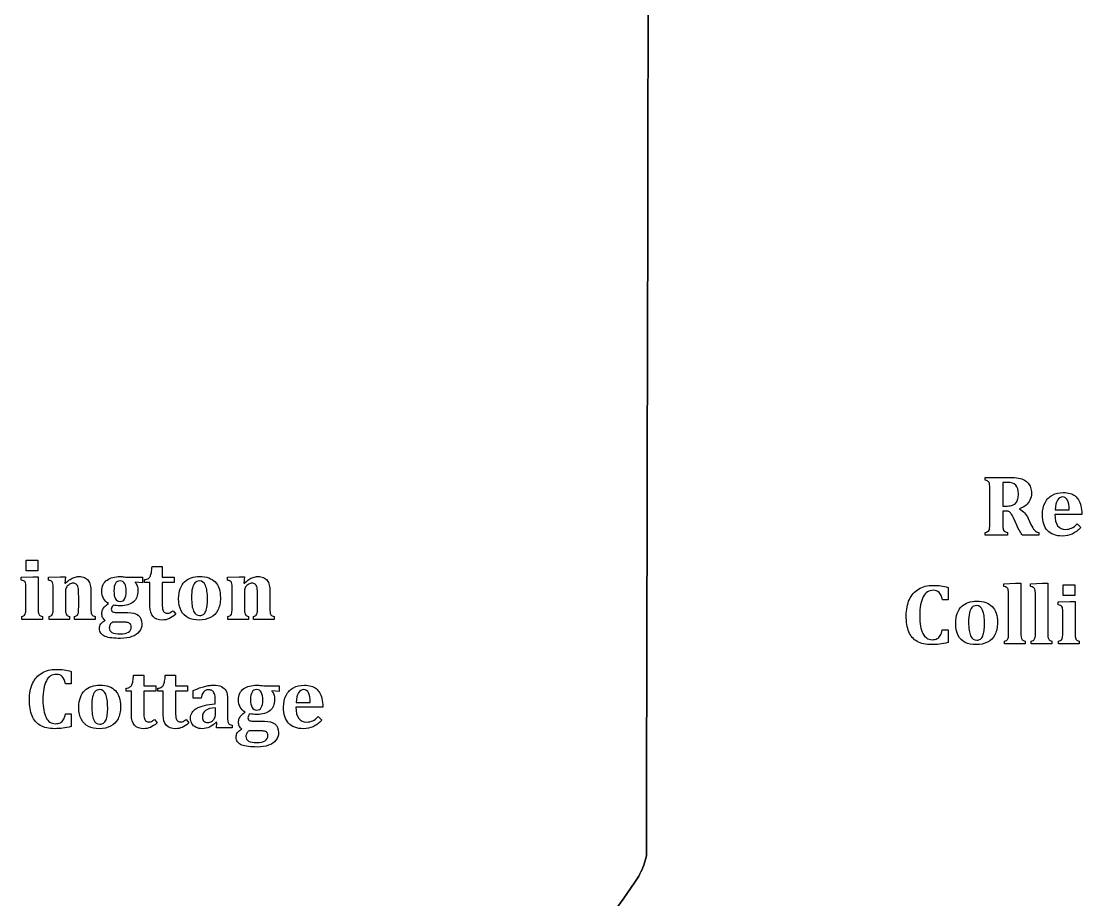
# Model space of a CAD drawing. Extents: x 0 to 800, y 146 to 730.
# Drawn here: x 609.1 to 702.8, y 378.9 to 456.5 of the extents above; entities that cross this region are included whole.
import ezdxf

# ---------------------------------------------------------------- set-up
doc = ezdxf.new("R2010")
doc.units = 0
doc.layers.get('0').update_dxf_attribs({"linetype": 'CONTINUOUS'})

msp = doc.modelspace()

# ---------------------------------------------------------------- linework, layer by layer
at = {"color": 1}
for points in [[(664.5125, 458.465625), (664.5125, 456.28125), (664.50625, 453.0875), (664.5, 449.821875), (664.490625, 445.05625), (664.4875, 443.7), (664.48125, 437.33125), (664.459375, 429.721875), (664.45, 426.496875), (664.446875, 424.5375), (664.434375, 420.621875), (664.428125, 416.484375), (664.41875, 412.103125), (664.4125, 409.9), (664.4125, 407.934375), (664.40625, 407.003125), (664.403125, 406.228125), (664.39375, 399.984375), (664.390625, 398.115625), (664.3875, 396.121875), (664.38125, 393.9), (664.38125, 392.25625), (664.371875, 388.396875), (664.365625, 385.45), (664.365625, 384.171875), (664.3625, 382.771875), (664.315625, 382.5625), (664.259375, 382.35625), (664.2, 382.15), (664.13125, 381.95), (664.053125, 381.75), (663.971875, 381.553125), (663.88125, 381.35625), (663.784375, 381.165625), (663.68125, 380.978125), (663.571875, 380.796875), (663.45625, 380.615625), (663.340625, 380.45), (662.3125, 378.95), (661.11875, 377.321875)], [(661.11875, 377.321875), (662.3125, 378.95), (663.340625, 380.45), (663.45625, 380.615625), (663.571875, 380.796875), (663.68125, 380.978125), (663.784375, 381.165625), (663.88125, 381.35625), (663.971875, 381.553125), (664.053125, 381.75), (664.13125, 381.95), (664.2, 382.15), (664.259375, 382.35625), (664.315625, 382.5625), (664.3625, 382.771875), (664.365625, 384.171875), (664.365625, 385.45), (664.371875, 388.396875), (664.38125, 392.25625), (664.38125, 393.9), (664.3875, 396.121875), (664.390625, 398.115625), (664.39375, 399.984375), (664.403125, 406.228125), (664.40625, 407.003125), (664.4125, 407.934375), (664.4125, 409.9), (664.41875, 412.103125), (664.428125, 416.484375), (664.434375, 420.621875), (664.446875, 424.5375), (664.45, 426.496875), (664.459375, 429.721875), (664.48125, 437.33125), (664.4875, 443.7), (664.490625, 445.05625), (664.5, 449.821875), (664.50625, 453.0875), (664.5125, 456.28125), (664.5125, 458.465625)]]:
    msp.add_lwpolyline(points, dxfattribs=at)
at = {"color": 7}
for points in [[(694.2962, 415.96024), (694.2962, 416.207736), (696.482448, 416.207736)], [(694.697408, 412.03024), (694.697408, 415.262736)], [(695.859856, 415.761792), (695.859864, 415.761488)], [(695.859864, 415.761488), (695.859864, 413.676488), (696.231112, 413.676488)], [(697.322448, 413.432768), (697.322448, 413.395248)], [(700.476112, 413.342736), (701.724864, 413.342736)], [(696.077448, 413.237704), (695.859952, 413.237704), (695.859952, 412.030208)], [(697.093704, 411.981496), (696.8012, 412.622744)], [(698.109952, 412.566496), (698.3462, 412.056496)], [(702.834832, 412.937768), (700.457328, 412.937768)], [(702.433584, 412.10152), (702.73736, 411.771488)], [(696.264864, 411.088992), (694.296112, 411.088992), (694.296112, 411.336488)], [(696.264944, 411.336456), (696.264864, 411.088992)], [(699.028704, 411.336496), (699.028704, 411.089), (697.584952, 411.089)], [(610.580888, 408.881488), (610.580888, 407.962736), (609.553384, 407.962736), (609.553384, 408.881488), (610.580888, 408.881488)], [(620.672168, 408.322736), (621.568416, 408.322736), (621.568416, 407.385232), (622.637168, 407.385232), (622.637168, 406.916488), (621.568416, 406.916488), (621.568416, 405.225232)], [(609.110896, 407.1302), (609.110896, 407.3852), (610.142144, 407.4152), (610.610896, 407.4152), (610.610896, 404.748952)], [(611.525944, 407.130192), (611.525944, 407.385192), (612.553448, 407.415192), (613.025944, 407.415192), (612.969704, 406.875192), (613.014664, 406.863912)], [(618.482128, 407.385304), (619.83588, 407.385304), (619.835888, 406.882736)], [(619.835888, 406.882736), (619.19464, 406.954016), (619.17968, 406.912736)], [(620.48464, 404.820232), (620.48464, 406.916488), (620.015888, 406.916488), (620.015888, 407.175232)], [(627.335944, 407.130192), (627.335944, 407.385192), (628.363448, 407.415192), (628.835944, 407.415192), (628.779704, 406.875192), (628.824664, 406.863912)], [(695.945824, 406.558976), (695.945824, 406.806472), (696.984576, 406.858952), (697.453328, 406.858952), (697.453616, 402.572736)], [(698.315904, 406.558976), (698.315904, 406.806472), (699.354656, 406.858952), (699.823408, 406.858952), (699.823616, 402.572736)], [(609.52716, 404.745232), (609.52716, 406.488984)], [(611.942136, 404.745192), (611.942136, 406.286448)], [(613.025888, 406.192696), (613.025888, 404.748944)], [(615.272184, 406.1214), (615.272184, 404.748896)], [(617.30464, 406.181488), (617.30464, 406.181488)], [(627.752144, 404.745192), (627.752144, 406.286448)], [(628.835888, 406.192696), (628.835888, 404.748944)], [(631.082192, 406.1214), (631.082192, 404.748896)], [(691.02236, 406.491488), (691.02236, 405.403992), (690.51236, 405.403992)], [(691.02236, 406.491496), (691.02236, 406.491488)], [(702.21236, 406.70524), (702.21236, 405.786488), (701.184864, 405.786488), (701.184864, 406.70524), (702.21236, 406.70524)], [(614.188416, 404.745232), (614.188416, 405.746488)], [(624.163368, 405.581488), (624.163392, 405.581488)], [(629.998416, 404.745232), (629.998416, 405.746488)], [(696.36952, 402.572704), (696.36952, 405.497704)], [(698.7396, 402.572704), (698.7396, 405.497704)], [(700.742376, 404.954032), (700.742376, 405.209032), (701.773632, 405.239032), (702.242376, 405.239032), (702.242376, 402.572776)], [(617.593424, 404.26904), (618.523424, 404.26904)], [(622.5284, 404.430216), (622.76464, 404.115232)], [(701.15864, 402.568992), (701.15864, 404.312736)], [(610.985944, 403.912744), (610.985944, 403.66524), (609.155944, 403.66524), (609.155888, 403.912736)], [(613.385864, 403.912696), (613.385864, 403.665192), (611.574616, 403.665192), (611.574616, 403.912696)], [(615.650888, 403.665232), (613.832136, 403.665232), (613.832136, 403.912736)], [(615.650912, 403.91264), (615.650888, 403.665232)], [(617.169616, 403.425272), (617.16964, 403.425232)], [(618.242112, 403.410232), (617.597112, 403.410232)], [(624.823392, 403.605232), (624.823392, 403.605232)], [(629.195864, 403.912696), (629.195864, 403.665192), (627.384616, 403.665192), (627.384616, 403.912696)], [(631.460888, 403.665232), (629.642144, 403.665232), (629.642144, 403.912736)], [(631.460992, 403.91264), (631.460888, 403.665232)], [(692.82984, 403.40524), (692.829864, 403.40524)], [(690.508616, 402.752736), (691.02236, 402.752736), (691.02236, 401.616488)], [(693.489864, 401.428992), (693.489864, 401.428992)], [(697.8286, 401.736488), (697.8286, 401.488992), (695.991096, 401.488992), (695.991096, 401.736488)], [(700.1986, 401.736488), (700.1986, 401.488992), (698.361096, 401.488992), (698.361096, 401.736488)], [(702.617344, 401.736568), (702.617344, 401.489072), (700.787344, 401.489072), (700.78736, 401.736488)], [(613.535888, 399.067736), (613.535888, 397.980232), (613.025888, 397.980232)], [(613.535888, 399.067664), (613.535888, 399.067736)], [(619.037168, 398.722736), (619.933416, 398.722736), (619.933416, 397.785232), (621.002168, 397.785232), (621.002168, 397.316488), (619.933416, 397.316488), (619.933416, 395.625232)], [(621.84216, 398.722736), (622.738416, 398.722736), (622.738416, 397.785232), (623.80716, 397.785232), (623.80716, 397.316488), (622.738416, 397.316488), (622.738416, 395.625232)], [(618.84964, 395.220232), (618.84964, 397.316488), (618.380888, 397.316488), (618.380888, 397.575232)], [(621.65464, 395.220232), (621.65464, 397.316488), (621.185888, 397.316488), (621.185888, 397.575232)], [(630.557144, 397.785304), (631.910888, 397.785304), (631.910888, 397.282736)], [(625.010928, 396.690216), (624.302184, 396.690216), (624.302184, 397.37272)], [(626.2634, 396.202712), (626.2634, 396.55896)], [(627.347184, 396.588952), (627.347184, 395.126456)], [(629.37964, 396.581488), (629.37964, 396.581488)], [(631.910888, 397.282736), (631.26964, 397.354016), (631.25468, 397.312736)], [(615.343368, 395.981488), (615.343392, 395.981488)], [(626.267144, 395.212736), (626.267144, 395.835232)], [(635.765864, 395.914008), (633.388368, 395.914008)], [(633.407144, 396.318984), (634.655888, 396.318984)], [(613.022136, 395.328984), (613.535888, 395.328984), (613.535888, 394.192736)], [(620.8934, 394.830216), (621.12964, 394.515232)], [(623.698408, 394.830216), (623.93464, 394.515232)], [(629.668424, 394.66904), (630.598424, 394.66904)], [(635.364616, 395.07776), (635.668392, 394.747736)], [(616.003392, 394.005232), (616.003392, 394.005232)], [(626.390888, 394.556488), (626.334648, 394.575208)], [(627.75216, 394.312728), (627.75216, 394.065224), (626.35716, 394.065224), (626.390888, 394.556488)], [(629.244616, 393.825272), (629.24464, 393.825232)], [(630.31712, 393.810232), (629.67212, 393.810232)]]:
    msp.add_lwpolyline(points, dxfattribs=at)
for points in [[(696.482448, 416.207736), (696.777448, 416.207736), (697.028072, 416.187096), (697.234328, 416.145896)], [(697.234328, 416.145896), (697.440576, 416.104616), (697.6212, 416.04152), (697.7762, 415.95652)], [(694.519328, 415.875864), (694.465568, 415.907144), (694.3912, 415.935224), (694.2962, 415.96024)], [(694.639328, 415.753992), (694.613088, 415.803992), (694.573088, 415.844608), (694.519328, 415.875864)], [(694.688048, 415.558992), (694.681648, 415.638992), (694.665568, 415.703984), (694.639328, 415.753992)], [(694.697408, 415.262736), (694.697408, 415.380232), (694.694208, 415.478984), (694.688048, 415.558992)], [(696.283608, 415.768992), (696.0686, 415.768984), (695.927352, 415.766592), (695.859856, 415.761792)], [(696.996104, 415.513992), (696.836104, 415.683984), (696.5986, 415.768984), (696.283608, 415.768992)], [(697.236104, 414.748992), (697.236104, 415.088984), (697.156104, 415.343984), (696.996104, 415.513992)], [(697.7762, 415.95652), (697.9062, 415.88652), (698.0162, 415.798392), (698.1062, 415.692144)], [(698.1062, 415.692144), (698.1962, 415.585888), (698.265568, 415.462144), (698.314328, 415.320896)], [(698.314328, 415.320896), (698.363048, 415.17964), (698.387448, 415.015264), (698.387448, 414.827768)], [(697.035488, 413.982112), (697.111728, 414.07836), (697.164232, 414.191488), (697.192984, 414.321488)], [(697.192984, 414.321488), (697.221704, 414.451488), (697.236104, 414.593984), (697.236104, 414.748992)], [(698.387448, 414.827768), (698.387448, 414.582768), (698.344328, 414.372768), (698.258072, 414.197768)], [(699.58924, 413.974616), (699.740488, 414.26836), (699.954864, 414.490864), (700.23236, 414.642112)], [(700.23236, 414.642112), (700.509864, 414.79336), (700.83236, 414.868984), (701.199864, 414.868992)], [(701.139864, 414.478992), (700.94736, 414.478984), (700.79424, 414.381488), (700.680488, 414.186488)], [(701.574864, 414.197736), (701.484864, 414.38524), (701.339864, 414.478984), (701.139864, 414.478992)], [(701.199864, 414.868992), (701.42736, 414.868984), (701.626736, 414.842752), (701.797992, 414.790272)], [(701.797992, 414.790272), (701.969232, 414.737792), (702.116112, 414.66464), (702.238616, 414.570896)], [(702.238616, 414.570896), (702.361112, 414.477144), (702.46236, 414.364016), (702.54236, 414.23152)], [(696.231112, 413.676488), (696.431112, 413.676488), (696.596112, 413.703368), (696.726112, 413.757112)], [(696.726112, 413.757112), (696.856112, 413.810872), (696.959232, 413.885864), (697.035488, 413.982112)], [(697.909328, 413.760896), (697.763072, 413.64464), (697.567448, 413.535272), (697.322448, 413.432768)], [(697.322448, 413.395248), (697.507448, 413.315248), (697.660576, 413.208368), (697.781824, 413.074624)], [(698.258072, 414.197768), (698.171824, 414.022768), (698.055568, 413.877144), (697.909328, 413.760896)], [(699.36236, 412.926488), (699.36236, 413.331488), (699.43796, 413.680864), (699.58924, 413.974616)], [(700.680488, 414.186488), (700.566736, 413.991488), (700.498608, 413.71024), (700.476112, 413.342736)], [(701.724864, 413.342736), (701.714864, 413.72524), (701.664864, 414.01024), (701.574864, 414.197736)], [(702.54236, 414.23152), (702.63736, 414.074016), (702.708608, 413.894016), (702.756112, 413.69152)], [(702.756112, 413.69152), (702.806112, 413.484016), (702.832352, 413.232768), (702.834832, 412.937768)], [(696.383072, 413.192744), (696.316832, 413.222744), (696.214952, 413.237704), (696.077448, 413.237704)], [(696.5762, 413.027744), (696.51372, 413.107744), (696.44932, 413.162744), (696.383072, 413.192744)], [(696.8012, 412.622744), (696.713696, 412.812744), (696.638696, 412.947744), (696.5762, 413.027744)], [(697.781824, 413.074624), (697.903072, 412.940872), (698.012448, 412.771496), (698.109952, 412.566496)], [(699.802984, 411.507112), (699.50924, 411.825864), (699.36236, 412.298992), (699.36236, 412.926488)], [(700.457328, 412.937768), (700.459728, 412.485272), (700.540456, 412.152144), (700.699208, 411.9384)], [(694.515488, 411.417112), (694.569248, 411.445832), (694.60924, 411.485832), (694.635488, 411.537112)], [(694.635488, 411.537112), (694.661728, 411.588392), (694.678608, 411.65336), (694.686128, 411.732112)], [(694.686128, 411.732112), (694.693328, 411.810832), (694.697408, 411.91024), (694.697408, 412.03024)], [(695.859952, 412.030208), (695.859952, 411.842704), (695.868672, 411.711456), (695.886192, 411.636456)], [(695.886192, 411.636456), (695.903712, 411.561496), (695.937472, 411.501456), (695.98744, 411.456456)], [(695.98744, 411.456456), (696.03744, 411.411496), (696.129944, 411.371456), (696.264944, 411.336456)], [(697.584952, 411.089), (697.439944, 411.289), (697.2762, 411.586496), (697.093704, 411.981496)], [(698.3462, 412.056496), (698.4512, 411.829), (698.555568, 411.658368), (698.659328, 411.544624)], [(698.659328, 411.544624), (698.763072, 411.430872), (698.886192, 411.361496), (699.028704, 411.336496)], [(701.11736, 411.028992), (700.534864, 411.028992), (700.096736, 411.188368), (699.802984, 411.507112)], [(700.699208, 411.9384), (700.857952, 411.724648), (701.099832, 411.617768), (701.424832, 411.617768)], [(701.424832, 411.617768), (701.614832, 411.617768), (701.78608, 411.653368), (701.938584, 411.724648)], [(701.938584, 411.724648), (702.09108, 411.795928), (702.25608, 411.92152), (702.433584, 412.10152)], [(702.73736, 411.771488), (702.48236, 411.501488), (702.229856, 411.31024), (701.979864, 411.197736)], [(694.296112, 411.336488), (694.388616, 411.361448), (694.461736, 411.388328), (694.515488, 411.417112)], [(701.979864, 411.197736), (701.729864, 411.08524), (701.44236, 411.028992), (701.11736, 411.028992)], [(620.522144, 407.48836), (620.562144, 407.572104), (620.593984, 407.68148), (620.617768, 407.816488)], [(620.617768, 407.816488), (620.641528, 407.95148), (620.659608, 408.120232), (620.672168, 408.322736)], [(609.319024, 407.06836), (609.265264, 407.09212), (609.195896, 407.11276), (609.110896, 407.1302)], [(609.44652, 406.965232), (609.41524, 407.010192), (609.37276, 407.044592), (609.319024, 407.06836)], [(609.51028, 406.785232), (609.499, 406.860192), (609.4778, 406.920232), (609.44652, 406.965232)], [(609.52716, 406.488984), (609.52716, 406.61148), (609.52156, 406.710232), (609.51028, 406.785232)], [(611.779072, 407.042072), (611.730352, 407.075832), (611.645944, 407.105192), (611.525944, 407.130192)], [(611.887816, 406.910816), (611.864056, 406.964576), (611.827816, 407.00832), (611.779072, 407.042072)], [(611.932776, 406.697072), (611.926376, 406.785816), (611.911496, 406.857064), (611.887816, 406.910816)], [(613.014664, 406.863912), (613.169664, 407.001408), (613.305912, 407.109536), (613.423416, 407.188288)], [(613.38964, 406.76832), (613.287136, 406.7096), (613.200888, 406.62832), (613.130888, 406.524568)], [(613.685888, 406.856448), (613.590888, 406.85644), (613.492136, 406.827088), (613.38964, 406.76832)], [(613.423416, 407.188288), (613.540912, 407.267008), (613.664032, 407.329536), (613.792784, 407.375784)], [(613.858392, 406.833968), (613.813352, 406.849008), (613.755888, 406.856448), (613.685888, 406.856448)], [(613.792784, 407.375784), (613.921536, 407.422024), (614.05716, 407.445144), (614.199664, 407.445144)], [(613.978392, 406.764608), (613.943352, 406.795888), (613.903352, 406.819008), (613.858392, 406.833968)], [(614.074016, 406.644608), (614.045296, 406.693328), (614.013376, 406.73336), (613.978392, 406.764608)], [(614.199664, 407.445144), (614.404656, 407.445144), (614.574656, 407.415784), (614.709664, 407.357024)], [(614.709664, 407.357024), (614.844656, 407.298304), (614.954032, 407.21264), (615.037784, 407.100144)], [(615.037784, 407.100144), (615.121536, 406.98764), (615.181536, 406.850144), (615.217784, 406.687648)], [(616.354008, 406.73468), (616.437752, 406.900928), (616.552752, 407.036552), (616.699008, 407.14156)], [(616.699008, 407.14156), (616.845256, 407.246552), (617.017752, 407.323424), (617.216504, 407.372184)], [(617.216504, 407.372184), (617.415256, 407.420904), (617.629632, 407.445304), (617.859632, 407.445304)], [(617.437768, 406.84336), (617.349016, 406.699608), (617.30464, 406.478984), (617.30464, 406.181488)], [(617.848392, 407.058984), (617.663384, 407.058984), (617.526512, 406.987064), (617.437768, 406.84336)], [(618.255264, 406.817112), (618.166512, 406.97836), (618.030888, 407.058984), (617.848392, 407.058984)], [(617.859632, 407.445304), (617.987128, 407.445304), (618.099632, 407.438904), (618.197128, 407.426584)], [(618.197128, 407.426584), (618.294632, 407.414104), (618.389632, 407.400344), (618.482128, 407.385304)], [(618.388392, 406.113984), (618.388384, 406.42148), (618.343992, 406.655856), (618.255264, 406.817112)], [(619.17968, 406.912736), (619.24968, 406.842736), (619.3078, 406.747104), (619.354056, 406.625856)], [(620.015888, 407.175232), (620.168392, 407.200192), (620.280888, 407.237712), (620.353392, 407.287736)], [(620.353392, 407.287736), (620.425872, 407.337736), (620.482136, 407.404608), (620.522144, 407.48836)], [(623.162136, 406.368984), (623.25464, 406.613984), (623.383392, 406.81648), (623.548392, 406.976488)], [(623.548392, 406.976488), (623.713392, 407.13648), (623.910264, 407.254608), (624.139016, 407.330856)], [(624.139016, 407.330856), (624.36776, 407.407096), (624.615888, 407.445232), (624.883392, 407.445232)], [(624.459648, 406.893984), (624.357144, 406.78648), (624.282144, 406.625232), (624.234648, 406.410232)], [(624.8684, 407.055232), (624.698392, 407.055232), (624.562144, 407.001472), (624.459648, 406.893984)], [(625.395272, 406.655856), (625.27652, 406.922104), (625.100896, 407.055232), (624.8684, 407.055232)], [(624.883392, 407.445232), (625.488384, 407.445232), (625.944632, 407.285856), (626.252136, 406.967112)], [(626.252136, 406.967112), (626.559632, 406.64836), (626.713384, 406.18148), (626.713392, 405.566488)], [(627.589072, 407.042072), (627.540352, 407.075832), (627.455944, 407.105192), (627.335944, 407.130192)], [(627.697824, 406.910816), (627.674064, 406.964576), (627.637824, 407.00832), (627.589072, 407.042072)], [(627.742784, 406.697072), (627.736384, 406.785816), (627.721504, 406.857064), (627.697824, 406.910816)], [(628.824664, 406.863912), (628.979664, 407.001408), (629.115912, 407.109536), (629.233416, 407.188288)], [(629.19964, 406.76832), (629.097136, 406.7096), (629.010888, 406.62832), (628.940888, 406.524568)], [(629.495888, 406.856448), (629.400888, 406.85644), (629.302136, 406.827088), (629.19964, 406.76832)], [(629.233416, 407.188288), (629.350912, 407.267008), (629.47404, 407.329536), (629.602792, 407.375784)], [(629.668392, 406.833968), (629.623352, 406.849008), (629.565888, 406.856448), (629.495888, 406.856448)], [(629.602792, 407.375784), (629.731536, 407.422024), (629.86716, 407.445144), (630.009664, 407.445144)], [(629.788392, 406.764608), (629.753352, 406.795888), (629.713432, 406.819008), (629.668392, 406.833968)], [(629.884016, 406.644608), (629.855296, 406.693328), (629.823376, 406.73336), (629.788392, 406.764608)], [(630.009664, 407.445144), (630.214664, 407.445144), (630.384664, 407.415784), (630.519664, 407.357024)], [(630.519664, 407.357024), (630.654664, 407.298304), (630.76404, 407.21264), (630.847792, 407.100144)], [(630.847792, 407.100144), (630.931536, 406.98764), (630.991536, 406.850144), (631.027792, 406.687648)], [(611.942136, 406.286448), (611.942136, 406.47144), (611.938936, 406.60832), (611.932776, 406.697072)], [(613.130888, 406.524568), (613.060888, 406.420816), (613.025888, 406.310192), (613.025888, 406.192696)], [(614.141536, 406.462736), (614.125296, 406.535216), (614.102816, 406.595856), (614.074016, 406.644608)], [(614.177136, 406.18336), (614.169936, 406.297104), (614.157776, 406.390232), (614.141536, 406.462736)], [(614.188416, 405.746488), (614.188408, 405.923984), (614.184416, 406.069608), (614.177136, 406.18336)], [(615.217784, 406.687648), (615.254024, 406.525144), (615.272184, 406.336392), (615.272184, 406.1214)], [(616.228384, 406.13656), (616.228384, 406.369056), (616.270224, 406.568432), (616.354008, 406.73468)], [(616.378384, 405.508432), (616.278384, 405.687176), (616.228384, 405.896552), (616.228384, 406.13656)], [(617.30464, 406.181488), (617.30464, 405.86648), (617.34904, 405.632104), (617.437768, 405.47836)], [(618.251512, 405.461488), (618.34276, 405.603984), (618.388384, 405.82148), (618.388392, 406.113984)], [(619.423416, 406.188984), (619.423408, 405.753984), (619.291536, 405.423984), (619.027792, 405.198984)], [(619.354056, 406.625856), (619.400296, 406.504608), (619.423416, 406.358984), (619.423416, 406.188984)], [(623.023392, 405.498984), (623.023392, 405.833984), (623.069632, 406.123984), (623.162136, 406.368984)], [(624.234648, 406.410232), (624.187128, 406.195232), (624.163368, 405.918984), (624.163368, 405.581488)], [(625.5734, 405.450232), (625.573392, 405.987736), (625.51404, 406.389608), (625.395272, 406.655856)], [(627.752144, 406.286448), (627.752144, 406.47144), (627.748944, 406.60832), (627.742784, 406.697072)], [(628.940888, 406.524568), (628.870888, 406.420816), (628.835888, 406.310192), (628.835888, 406.192696)], [(629.951536, 406.462736), (629.935296, 406.535216), (629.912736, 406.595856), (629.884016, 406.644608)], [(629.987136, 406.18336), (629.979936, 406.297104), (629.967776, 406.390232), (629.951536, 406.462736)], [(629.998416, 405.746488), (629.998416, 405.923984), (629.994416, 406.069608), (629.987136, 406.18336)], [(631.027792, 406.687648), (631.064032, 406.525144), (631.082192, 406.336392), (631.082192, 406.1214)], [(687.600488, 405.413408), (687.78424, 405.814648), (688.054864, 406.124024), (688.41236, 406.341528)], [(688.41236, 406.341528), (688.769864, 406.559024), (689.19736, 406.667776), (689.694864, 406.667776)], [(689.71736, 406.228992), (689.32236, 406.228984), (689.023608, 406.039608), (688.821112, 405.660864)], [(689.694864, 406.667776), (689.94736, 406.667776), (690.176112, 406.654016), (690.381112, 406.626496)], [(690.22736, 406.028368), (690.09736, 406.162112), (689.92736, 406.228984), (689.71736, 406.228992)], [(690.51236, 405.403992), (690.45236, 405.686488), (690.35736, 405.894608), (690.22736, 406.028368)], [(690.381112, 406.626496), (690.586112, 406.598976), (690.799856, 406.554016), (691.02236, 406.491496)], [(696.174576, 406.491456), (696.127056, 406.516416), (696.050824, 406.538976), (695.945824, 406.558976)], [(696.2852, 406.39208), (696.25896, 406.43336), (696.22208, 406.46648), (696.174576, 406.491456)], [(696.34144, 406.22708), (696.33016, 406.2958), (696.31144, 406.350824), (696.2852, 406.39208)], [(696.36392, 405.97208), (696.35992, 406.073328), (696.35264, 406.158328), (696.34144, 406.22708)], [(696.36952, 405.497704), (696.36952, 405.712704), (696.36792, 405.870824), (696.36392, 405.97208)], [(698.544656, 406.491456), (698.497136, 406.516416), (698.420904, 406.538976), (698.315904, 406.558976)], [(698.65528, 406.39208), (698.62904, 406.43336), (698.59216, 406.46648), (698.544656, 406.491456)], [(698.71152, 406.22708), (698.70024, 406.2958), (698.68152, 406.350824), (698.65528, 406.39208)], [(698.734, 405.97208), (698.73, 406.073328), (698.72272, 406.158328), (698.71152, 406.22708)], [(698.7396, 405.497704), (698.7396, 405.712704), (698.738, 405.870824), (698.734, 405.97208)], [(616.82088, 405.075304), (616.62588, 405.185304), (616.478384, 405.32968), (616.378384, 405.508432)], [(616.504008, 404.79968), (616.585256, 404.883432), (616.69088, 404.975304), (616.82088, 405.075304)], [(617.255912, 404.929008), (617.130912, 404.816504), (617.068416, 404.695256), (617.068416, 404.565256)], [(617.863416, 404.861488), (617.615912, 404.86148), (617.413408, 404.883968), (617.255912, 404.929008)], [(617.437768, 405.47836), (617.526512, 405.324608), (617.665888, 405.247736), (617.855888, 405.247736)], [(617.855888, 405.247736), (618.028384, 405.247736), (618.160264, 405.319016), (618.251512, 405.461488)], [(619.027792, 405.198984), (618.764032, 404.973984), (618.375912, 404.86148), (617.863416, 404.861488)], [(621.568416, 405.225232), (621.568416, 404.942736), (621.581536, 404.733984), (621.607776, 404.598984)], [(623.248392, 404.417112), (623.098392, 404.700856), (623.023392, 405.06148), (623.023392, 405.498984)], [(624.163392, 405.581488), (624.163384, 405.05148), (624.222752, 404.654608), (624.341512, 404.390856)], [(625.53964, 404.84836), (625.56212, 405.027112), (625.5734, 405.227736), (625.5734, 405.450232)], [(626.713392, 405.566488), (626.713384, 405.13148), (626.637152, 404.767112), (626.48464, 404.47336)], [(687.324864, 403.997776), (687.324864, 404.540272), (687.416736, 405.012152), (687.600488, 405.413408)], [(688.821112, 405.660864), (688.618608, 405.282112), (688.51736, 404.720232), (688.51736, 403.97524)], [(692.214864, 404.80024), (692.379864, 404.960232), (692.576736, 405.07836), (692.805488, 405.154616)], [(692.805488, 405.154616), (693.03424, 405.230856), (693.28236, 405.268984), (693.549864, 405.268992)], [(693.549864, 405.268992), (694.154856, 405.268984), (694.611112, 405.109608), (694.918616, 404.790864)], [(700.950504, 404.892112), (700.896744, 404.915872), (700.827376, 404.936512), (700.742376, 404.954032)], [(701.078, 404.788992), (701.04672, 404.833952), (701.00424, 404.868352), (700.950504, 404.892112)], [(609.155888, 403.912736), (609.278384, 403.945216), (609.36276, 403.987696), (609.409016, 404.040232)], [(609.409016, 404.040232), (609.455256, 404.092712), (609.486536, 404.163984), (609.50276, 404.253984)], [(609.50276, 404.253984), (609.519, 404.343984), (609.52716, 404.507736), (609.52716, 404.745232)], [(610.610896, 404.748952), (610.610896, 404.608952), (610.612496, 404.500824), (610.616496, 404.424576)], [(610.616496, 404.424576), (610.620496, 404.348336), (610.625856, 404.289576), (610.633376, 404.248328)], [(610.633376, 404.248328), (610.640576, 404.207048), (610.651536, 404.170168), (610.665296, 404.137704)], [(610.665296, 404.137704), (610.679056, 404.105224), (610.697136, 404.075224), (610.719696, 404.047704)], [(610.719696, 404.047704), (610.742176, 404.020184), (610.774736, 403.995224), (610.817192, 403.972744)], [(610.817192, 403.972744), (610.859672, 403.950264), (610.915944, 403.930264), (610.985944, 403.912744)], [(611.574616, 403.912696), (611.694616, 403.945176), (611.777736, 403.987656), (611.823992, 404.040192)], [(611.823992, 404.040192), (611.870232, 404.092672), (611.901512, 404.163944), (611.917736, 404.253944)], [(611.917736, 404.253944), (611.933976, 404.343944), (611.942136, 404.507696), (611.942136, 404.745192)], [(613.025888, 404.748944), (613.025888, 404.51144), (613.033088, 404.34644), (613.048368, 404.253944)], [(613.048368, 404.253944), (613.063328, 404.16144), (613.093968, 404.08832), (613.14024, 404.034568)], [(613.14024, 404.034568), (613.18648, 403.980808), (613.26836, 403.940192), (613.385864, 403.912696)], [(613.832136, 403.912736), (613.947136, 403.940256), (614.027136, 403.980816), (614.072136, 404.034608)], [(614.072136, 404.034608), (614.117176, 404.088368), (614.147736, 404.160856), (614.164016, 404.252112)], [(614.164016, 404.252112), (614.180256, 404.34336), (614.188416, 404.507736), (614.188416, 404.745232)], [(615.272184, 404.748896), (615.272184, 404.638896), (615.273784, 404.535768), (615.277784, 404.43952)], [(615.277784, 404.43952), (615.281784, 404.343272), (615.290904, 404.266392), (615.305944, 404.208896)], [(615.305944, 404.208896), (615.320984, 404.151376), (615.341544, 404.10452), (615.367784, 404.068272)], [(615.367784, 404.068272), (615.394024, 404.032032), (615.430904, 404.001392), (615.478416, 403.9764)], [(615.478416, 403.9764), (615.525936, 403.95144), (615.583408, 403.93016), (615.650912, 403.91264)], [(616.235888, 404.190304), (616.235888, 404.307808), (616.260288, 404.417808), (616.309008, 404.520304)], [(616.307168, 403.830304), (616.259648, 403.927808), (616.235888, 404.047808), (616.235888, 404.190304)], [(616.309008, 404.520304), (616.357728, 404.622808), (616.422752, 404.715928), (616.504008, 404.79968)], [(617.068416, 404.565256), (617.068416, 404.490296), (617.084016, 404.43276), (617.115296, 404.39276)], [(617.115296, 404.39276), (617.146576, 404.35276), (617.199672, 404.32212), (617.274672, 404.30088)], [(617.274672, 404.30088), (617.349632, 404.2796), (617.45592, 404.26904), (617.593424, 404.26904)], [(618.523424, 404.26904), (618.94092, 404.26904), (619.253416, 404.187792), (619.46092, 404.025288)], [(619.46092, 404.025288), (619.668416, 403.862792), (619.772168, 403.610288), (619.772168, 403.267792)], [(620.760264, 403.907112), (620.576512, 404.10836), (620.48464, 404.412736), (620.48464, 404.820232)], [(621.607776, 404.598984), (621.634016, 404.463984), (621.678416, 404.364608), (621.740896, 404.300856)], [(621.740896, 404.300856), (621.803376, 404.237096), (621.880896, 404.205232), (621.9734, 404.205232)], [(621.9734, 404.205232), (622.0434, 404.205232), (622.105896, 404.211632), (622.160896, 404.223952)], [(622.160896, 404.223952), (622.215936, 404.236432), (622.274024, 404.258912), (622.335272, 404.291472)], [(622.76464, 404.115232), (622.54464, 403.927736), (622.34464, 403.795856), (622.16464, 403.719608)], [(622.335272, 404.291472), (622.396552, 404.323952), (622.460896, 404.370192), (622.5284, 404.430216)], [(623.872768, 403.79836), (623.606512, 403.927112), (623.398392, 404.13336), (623.248392, 404.417112)], [(624.341512, 404.390856), (624.460264, 404.127112), (624.63964, 403.995232), (624.87964, 403.995232)], [(624.87964, 403.995232), (625.012136, 403.995232), (625.12276, 404.028992), (625.211512, 404.096488)], [(625.211512, 404.096488), (625.300264, 404.164008), (625.371512, 404.26148), (625.425264, 404.388984)], [(625.425264, 404.388984), (625.479024, 404.51648), (625.517136, 404.669608), (625.53964, 404.84836)], [(626.48464, 404.47336), (626.332136, 404.179608), (626.114632, 403.961488), (625.832136, 403.818984)], [(627.384616, 403.912696), (627.504616, 403.945176), (627.587744, 403.987656), (627.633992, 404.040192)], [(627.633992, 404.040192), (627.680232, 404.092672), (627.711512, 404.163944), (627.727744, 404.253944)], [(627.727744, 404.253944), (627.743984, 404.343944), (627.752144, 404.507696), (627.752144, 404.745192)], [(628.835888, 404.748944), (628.835888, 404.51144), (628.843088, 404.34644), (628.858368, 404.253944)], [(628.858368, 404.253944), (628.873328, 404.16144), (628.903968, 404.08832), (628.95024, 404.034568)], [(628.95024, 404.034568), (628.99648, 403.980808), (629.078368, 403.940192), (629.195864, 403.912696)], [(629.642144, 403.912736), (629.757136, 403.940256), (629.837136, 403.980816), (629.882144, 404.034608)], [(629.882144, 404.034608), (629.927104, 404.088368), (629.957744, 404.160856), (629.974016, 404.252112)], [(629.974016, 404.252112), (629.990256, 404.34336), (629.998416, 404.507736), (629.998416, 404.745232)], [(631.082192, 404.748896), (631.082184, 404.638896), (631.083792, 404.535768), (631.087792, 404.43952)], [(631.087792, 404.43952), (631.091792, 404.343272), (631.100912, 404.266392), (631.115952, 404.208896)], [(631.115952, 404.208896), (631.130912, 404.151376), (631.151552, 404.10452), (631.177872, 404.068272)], [(631.177872, 404.068272), (631.204112, 404.032032), (631.240992, 404.001392), (631.288496, 403.9764)], [(631.288496, 403.9764), (631.336016, 403.95144), (631.393488, 403.93016), (631.460992, 403.91264)], [(687.55924, 402.559656), (687.402984, 402.9384), (687.324864, 403.417776), (687.324864, 403.997776)], [(688.51736, 403.97524), (688.51736, 403.282736), (688.609864, 402.75836), (688.794864, 402.402112)], [(691.689864, 403.322736), (691.689864, 403.657736), (691.736104, 403.947736), (691.828616, 404.192736)], [(691.828616, 404.192736), (691.921112, 404.437736), (692.049864, 404.640232), (692.214864, 404.80024)], [(692.90112, 404.233992), (692.8536, 404.018984), (692.82984, 403.742736), (692.82984, 403.40524)], [(693.12612, 404.717736), (693.023616, 404.610232), (692.948616, 404.448984), (692.90112, 404.233992)], [(693.534872, 404.878992), (693.364872, 404.878984), (693.228616, 404.825232), (693.12612, 404.717736)], [(694.061744, 404.479616), (693.942992, 404.745864), (693.767368, 404.878984), (693.534872, 404.878992)], [(694.239872, 403.273992), (694.239864, 403.811488), (694.180512, 404.21336), (694.061744, 404.479616)], [(694.918616, 404.790864), (695.226112, 404.472112), (695.379856, 404.00524), (695.379864, 403.39024)], [(701.14176, 404.608992), (701.13048, 404.683952), (701.10928, 404.743984), (701.078, 404.788992)], [(701.15864, 404.312736), (701.15864, 404.43524), (701.15304, 404.533984), (701.14176, 404.608992)], [(616.022168, 402.870304), (616.022168, 403.012808), (616.067208, 403.144056), (616.157168, 403.264056)], [(616.157168, 403.264056), (616.247168, 403.384056), (616.373424, 403.48656), (616.53592, 403.57156)], [(616.53592, 403.57156), (616.43092, 403.64652), (616.354672, 403.732808), (616.307168, 403.830304)], [(616.965264, 403.196488), (616.919024, 403.113984), (616.895904, 403.018984), (616.895904, 402.911488)], [(617.16964, 403.425232), (617.07964, 403.355232), (617.011512, 403.278984), (616.965264, 403.196488)], [(617.597112, 403.410232), (617.414616, 403.410232), (617.272112, 403.415032), (617.169616, 403.425272)], [(618.613368, 403.350232), (618.525864, 403.390232), (618.402112, 403.410232), (618.242112, 403.410232)], [(618.789616, 403.200232), (618.759616, 403.260232), (618.700864, 403.310232), (618.613368, 403.350232)], [(618.834656, 402.982736), (618.834656, 403.067736), (618.819616, 403.140232), (618.789616, 403.200232)], [(619.772168, 403.267792), (619.772168, 403.000288), (619.696568, 402.770288), (619.545296, 402.577792)], [(621.59464, 403.605232), (621.222136, 403.605232), (620.944016, 403.705856), (620.760264, 403.907112)], [(622.16464, 403.719608), (621.98464, 403.643368), (621.79464, 403.605232), (621.59464, 403.605232)], [(624.823392, 403.605232), (624.455888, 403.605232), (624.139016, 403.669632), (623.872768, 403.79836)], [(625.832136, 403.818984), (625.54964, 403.676488), (625.213384, 403.605232), (624.823392, 403.605232)], [(691.914864, 402.240864), (691.764864, 402.524616), (691.689864, 402.88524), (691.689864, 403.322736)], [(692.829864, 403.40524), (692.829864, 402.87524), (692.889224, 402.47836), (693.007984, 402.214616)], [(694.206112, 402.672112), (694.228592, 402.850864), (694.239872, 403.051488), (694.239872, 403.273992)], [(695.379864, 403.39024), (695.379856, 402.95524), (695.303624, 402.590864), (695.151112, 402.297112)], [(616.155296, 402.43156), (616.066544, 402.54656), (616.022168, 402.692808), (616.022168, 402.870304)], [(616.532168, 402.15968), (616.369672, 402.22592), (616.244048, 402.31656), (616.155296, 402.43156)], [(617.12092, 402.022808), (616.89092, 402.047768), (616.694672, 402.093448), (616.532168, 402.15968)], [(616.895904, 402.911488), (616.895904, 402.731488), (616.974064, 402.59836), (617.13028, 402.512112)], [(617.13028, 402.512112), (617.286528, 402.425864), (617.5334, 402.382736), (617.870904, 402.382736)], [(617.870904, 402.382736), (618.185904, 402.382736), (618.42528, 402.435216), (618.589032, 402.540232)], [(618.894672, 402.137168), (618.612168, 402.03592), (618.277168, 401.985288), (617.889672, 401.985288)], [(618.589032, 402.540232), (618.752776, 402.645232), (618.834656, 402.792736), (618.834656, 402.982736)], [(619.545296, 402.577792), (619.39404, 402.385288), (619.177168, 402.238416), (618.894672, 402.137168)], [(688.286736, 401.71028), (687.957984, 401.897776), (687.715488, 402.180904), (687.55924, 402.559656)], [(688.794864, 402.402112), (688.979864, 402.045864), (689.251112, 401.867736), (689.608616, 401.867736)], [(690.054864, 401.959616), (690.169856, 402.020896), (690.261736, 402.112736), (690.330488, 402.23524)], [(690.330488, 402.23524), (690.399208, 402.357736), (690.458608, 402.53024), (690.508616, 402.752736)], [(692.53924, 401.622112), (692.272984, 401.750864), (692.064864, 401.957112), (691.914864, 402.240864)], [(693.007984, 402.214616), (693.126736, 401.950864), (693.306112, 401.818992), (693.546112, 401.818992)], [(693.877984, 401.92024), (693.966736, 401.98776), (694.037984, 402.08524), (694.091736, 402.212736)], [(694.091736, 402.212736), (694.145496, 402.34024), (694.183608, 402.49336), (694.206112, 402.672112)], [(695.151112, 402.297112), (694.998608, 402.00336), (694.781112, 401.78524), (694.498616, 401.642736)], [(696.32856, 402.000832), (696.34608, 402.049552), (696.35728, 402.11708), (696.36232, 402.203328)], [(696.36232, 402.203328), (696.36712, 402.289584), (696.36952, 402.412704), (696.36952, 402.572704)], [(697.453616, 402.572736), (697.453608, 402.33524), (697.460816, 402.171488), (697.476096, 402.081488)], [(697.476096, 402.081488), (697.491056, 401.991488), (697.521696, 401.919616), (697.567976, 401.865864)], [(698.69864, 402.000832), (698.71616, 402.049552), (698.72736, 402.11708), (698.7324, 402.203328)], [(698.7324, 402.203328), (698.7372, 402.289584), (698.7396, 402.412704), (698.7396, 402.572704)], [(699.823616, 402.572736), (699.823608, 402.33524), (699.830816, 402.171488), (699.846096, 402.081488)], [(699.846096, 402.081488), (699.861056, 401.991488), (699.891696, 401.919616), (699.937976, 401.865864)], [(701.040488, 401.863992), (701.086728, 401.916472), (701.118008, 401.987736), (701.13424, 402.077736)], [(701.13424, 402.077736), (701.15048, 402.167736), (701.15864, 402.331488), (701.15864, 402.568992)], [(702.242376, 402.572776), (702.242376, 402.432776), (702.243976, 402.324656), (702.247976, 402.2484)], [(702.247976, 402.2484), (702.251976, 402.17216), (702.257336, 402.1134), (702.264856, 402.072152)], [(617.889672, 401.985288), (617.607168, 401.985288), (617.35092, 401.997768), (617.12092, 402.022808)], [(689.559864, 401.429032), (689.039864, 401.429032), (688.615488, 401.522776), (688.286736, 401.71028)], [(690.268616, 401.473992), (690.041112, 401.443992), (689.804856, 401.429032), (689.559864, 401.429032)], [(689.608616, 401.867736), (689.791112, 401.867736), (689.939856, 401.898376), (690.054864, 401.959616)], [(691.02236, 401.616488), (690.74736, 401.551528), (690.496112, 401.503992), (690.268616, 401.473992)], [(693.489864, 401.428992), (693.12236, 401.428992), (692.805488, 401.493392), (692.53924, 401.622112)], [(694.498616, 401.642736), (694.216112, 401.50024), (693.879864, 401.428992), (693.489864, 401.428992)], [(693.546112, 401.818992), (693.678608, 401.818992), (693.789232, 401.852752), (693.877984, 401.92024)], [(695.991096, 401.736488), (696.066056, 401.754008), (696.124848, 401.774648), (696.167344, 401.798328)], [(696.167344, 401.798328), (696.209824, 401.822088), (696.242944, 401.849608), (696.26672, 401.880832)], [(696.26672, 401.880832), (696.29048, 401.912112), (696.31112, 401.952112), (696.32856, 402.000832)], [(697.567976, 401.865864), (697.614216, 401.812104), (697.701096, 401.768992), (697.8286, 401.736488)], [(698.361096, 401.736488), (698.436056, 401.754008), (698.494848, 401.774648), (698.537344, 401.798328)], [(698.537344, 401.798328), (698.579824, 401.822088), (698.612944, 401.849608), (698.63672, 401.880832)], [(698.63672, 401.880832), (698.66048, 401.912112), (698.68112, 401.952112), (698.69864, 402.000832)], [(699.937976, 401.865864), (699.984216, 401.812104), (700.071096, 401.768992), (700.1986, 401.736488)], [(700.78736, 401.736488), (700.909864, 401.768968), (700.99424, 401.811448), (701.040488, 401.863992)], [(702.264856, 402.072152), (702.272056, 402.030872), (702.282936, 401.993992), (702.296696, 401.961528)], [(702.296696, 401.961528), (702.310456, 401.929048), (702.328536, 401.899048), (702.351096, 401.871528)], [(702.351096, 401.871528), (702.373576, 401.844008), (702.406136, 401.819048), (702.4486, 401.796568)], [(702.4486, 401.796568), (702.49108, 401.774088), (702.547344, 401.754088), (702.617344, 401.736568)], [(610.114016, 397.989568), (610.29776, 398.390816), (610.568392, 398.700192), (610.925888, 398.917696)], [(610.925888, 398.917696), (611.283384, 399.135192), (611.710888, 399.243936), (612.208392, 399.243944)], [(612.230888, 398.805232), (611.835888, 398.805232), (611.537136, 398.615856), (611.33464, 398.237112)], [(612.208392, 399.243944), (612.460888, 399.243936), (612.68964, 399.230184), (612.89464, 399.202664)], [(612.740888, 398.604608), (612.610888, 398.738352), (612.440888, 398.805232), (612.230888, 398.805232)], [(613.025888, 397.980232), (612.965888, 398.262728), (612.870888, 398.470856), (612.740888, 398.604608)], [(612.89464, 399.202664), (613.099632, 399.175144), (613.313384, 399.130184), (613.535888, 399.067664)], [(618.982768, 398.216488), (619.006528, 398.35148), (619.024608, 398.520232), (619.037168, 398.722736)], [(621.78776, 398.216488), (621.81152, 398.35148), (621.82968, 398.520232), (621.84216, 398.722736)], [(609.838392, 396.573944), (609.838392, 397.11644), (609.930264, 397.588312), (610.114016, 397.989568)], [(611.33464, 398.237112), (611.132136, 397.858352), (611.030888, 397.29648), (611.030888, 396.551488)], [(614.728392, 397.376488), (614.893384, 397.53648), (615.090264, 397.654608), (615.319016, 397.730856)], [(615.319016, 397.730856), (615.54776, 397.807096), (615.795888, 397.845232), (616.063392, 397.845232)], [(616.0484, 397.455232), (615.878392, 397.455232), (615.742144, 397.401472), (615.639648, 397.293984)], [(616.575272, 397.055856), (616.45652, 397.322104), (616.280896, 397.455232), (616.0484, 397.455232)], [(616.063392, 397.845232), (616.668384, 397.845232), (617.124632, 397.685856), (617.432136, 397.367112)], [(618.380888, 397.575232), (618.533392, 397.600192), (618.645888, 397.637712), (618.718392, 397.687736)], [(618.718392, 397.687736), (618.790872, 397.737736), (618.847136, 397.804608), (618.887144, 397.88836)], [(618.887144, 397.88836), (618.927144, 397.972104), (618.958984, 398.08148), (618.982768, 398.216488)], [(621.185888, 397.575232), (621.338392, 397.600192), (621.450888, 397.637712), (621.523392, 397.687736)], [(621.523392, 397.687736), (621.595872, 397.737736), (621.652136, 397.804608), (621.692136, 397.88836)], [(621.692136, 397.88836), (621.732136, 397.972104), (621.763976, 398.08148), (621.78776, 398.216488)], [(624.302184, 397.37272), (624.532184, 397.475216), (624.723432, 397.553968), (624.875928, 397.608968)], [(624.875928, 397.608968), (625.028432, 397.663928), (625.179056, 397.709592), (625.327808, 397.74584)], [(625.327808, 397.74584), (625.476552, 397.78208), (625.60968, 397.80768), (625.727184, 397.82272)], [(625.685928, 397.440216), (625.570928, 397.440216), (625.471552, 397.420216), (625.387808, 397.380216)], [(625.982184, 397.363336), (625.89968, 397.414616), (625.800928, 397.440216), (625.685928, 397.440216)], [(625.727184, 397.82272), (625.84468, 397.83768), (625.962176, 397.8452), (626.07968, 397.8452)], [(626.07968, 397.8452), (626.382176, 397.8452), (626.624056, 397.8052), (626.805304, 397.7252)], [(626.805304, 397.7252), (626.986552, 397.6452), (627.122176, 397.5152), (627.212184, 397.3352)], [(628.429016, 397.13468), (628.512768, 397.300928), (628.627768, 397.436552), (628.774016, 397.54156)], [(628.774016, 397.54156), (628.920264, 397.646552), (629.092768, 397.723424), (629.29152, 397.772184)], [(629.29152, 397.772184), (629.490264, 397.820904), (629.70464, 397.845304), (629.93464, 397.845304)], [(629.923392, 397.458984), (629.738392, 397.458984), (629.601512, 397.387064), (629.512768, 397.24336)], [(630.330264, 397.217112), (630.241512, 397.378352), (630.105888, 397.458984), (629.923392, 397.458984)], [(629.93464, 397.845304), (630.062136, 397.845304), (630.17464, 397.838904), (630.272144, 397.826584)], [(630.272144, 397.826584), (630.36964, 397.814104), (630.46464, 397.800344), (630.557144, 397.785304)], [(632.520264, 396.950856), (632.671512, 397.244608), (632.885888, 397.467104), (633.163392, 397.61836)], [(633.163392, 397.61836), (633.440888, 397.769608), (633.763392, 397.845232), (634.130888, 397.845232)], [(634.070888, 397.455232), (633.878392, 397.455232), (633.725264, 397.357728), (633.611512, 397.162736)], [(634.505888, 397.173984), (634.415888, 397.36148), (634.270888, 397.455232), (634.070888, 397.455232)], [(634.130888, 397.845232), (634.358392, 397.845232), (634.55776, 397.818992), (634.729016, 397.766512)], [(634.729016, 397.766512), (634.900264, 397.714032), (635.047136, 397.64088), (635.16964, 397.547136)], [(635.16964, 397.547136), (635.292136, 397.453376), (635.393384, 397.340256), (635.473392, 397.20776)], [(610.072768, 395.135816), (609.916512, 395.514568), (609.838392, 395.993944), (609.838392, 396.573944)], [(611.030888, 396.551488), (611.030888, 395.858984), (611.123384, 395.334608), (611.308392, 394.97836)], [(614.203392, 395.898984), (614.203384, 396.233984), (614.249632, 396.523984), (614.342136, 396.768984)], [(614.342136, 396.768984), (614.43464, 397.013984), (614.563384, 397.21648), (614.728392, 397.376488)], [(615.414648, 396.810232), (615.367128, 396.595232), (615.343368, 396.318984), (615.343368, 395.981488)], [(615.639648, 397.293984), (615.537144, 397.18648), (615.462144, 397.025232), (615.414648, 396.810232)], [(616.7534, 395.850232), (616.753392, 396.387728), (616.69404, 396.789608), (616.575272, 397.055856)], [(617.432136, 397.367112), (617.739632, 397.04836), (617.893384, 396.58148), (617.893392, 395.966488)], [(625.160928, 397.153344), (625.093408, 397.042088), (625.043432, 396.887712), (625.010928, 396.690216)], [(625.387808, 397.380216), (625.304056, 397.340216), (625.228432, 397.264592), (625.160928, 397.153344)], [(626.18468, 397.097088), (626.1322, 397.223328), (626.06468, 397.31208), (625.982184, 397.363336)], [(626.2634, 396.55896), (626.2634, 396.791456), (626.23716, 396.970832), (626.18468, 397.097088)], [(627.212184, 397.3352), (627.302176, 397.1552), (627.347176, 396.906448), (627.347184, 396.588952)], [(628.303392, 396.53656), (628.303392, 396.769056), (628.345232, 396.968432), (628.429016, 397.13468)], [(628.453392, 395.908432), (628.353392, 396.087176), (628.303392, 396.296552), (628.303392, 396.53656)], [(629.512768, 397.24336), (629.424016, 397.099608), (629.37964, 396.878984), (629.37964, 396.581488)], [(629.37964, 396.581488), (629.37964, 396.26648), (629.42404, 396.032104), (629.512768, 395.87836)], [(630.32652, 395.861488), (630.417768, 396.003984), (630.463392, 396.22148), (630.463392, 396.513984)], [(630.463392, 396.513984), (630.463392, 396.82148), (630.418992, 397.055856), (630.330264, 397.217112)], [(631.498416, 396.588984), (631.498408, 396.153984), (631.366536, 395.823984), (631.102792, 395.598984)], [(631.25468, 397.312736), (631.32468, 397.242736), (631.3828, 397.147104), (631.429056, 397.025856)], [(631.429056, 397.025856), (631.475296, 396.904608), (631.498416, 396.758984), (631.498416, 396.588984)], [(632.293392, 395.902736), (632.293392, 396.307728), (632.368992, 396.657104), (632.520264, 396.950856)], [(633.611512, 397.162736), (633.497768, 396.967728), (633.42964, 396.68648), (633.407144, 396.318984)], [(634.655888, 396.318984), (634.645888, 396.70148), (634.595888, 396.98648), (634.505888, 397.173984)], [(635.473392, 397.20776), (635.568384, 397.050256), (635.63964, 396.870256), (635.687144, 396.66776)], [(635.687144, 396.66776), (635.737144, 396.460256), (635.763384, 396.209008), (635.765864, 395.914008)], [(614.428392, 394.817112), (614.278384, 395.100856), (614.203384, 395.46148), (614.203392, 395.898984)], [(615.343392, 395.981488), (615.343384, 395.45148), (615.402752, 395.054608), (615.521512, 394.790856)], [(616.71964, 395.24836), (616.74212, 395.427104), (616.7534, 395.627736), (616.7534, 395.850232)], [(617.893392, 395.966488), (617.893384, 395.53148), (617.817152, 395.167104), (617.66464, 394.87336)], [(619.933416, 395.625232), (619.933416, 395.342736), (619.946536, 395.133984), (619.972776, 394.998984)], [(622.738416, 395.625232), (622.738408, 395.342736), (622.751536, 395.133984), (622.777776, 394.998984)], [(624.077152, 394.935208), (624.077152, 395.302712), (624.257776, 395.59208), (624.619024, 395.803336)], [(624.619024, 395.803336), (624.980272, 396.014584), (625.5284, 396.147704), (626.2634, 396.202712)], [(625.406512, 395.617736), (625.220264, 395.482736), (625.127136, 395.285232), (625.127144, 395.025232)], [(626.267144, 395.835232), (625.87964, 395.825232), (625.592768, 395.752736), (625.406512, 395.617736)], [(628.895888, 395.475304), (628.700888, 395.585304), (628.553392, 395.72968), (628.453392, 395.908432)], [(629.512768, 395.87836), (629.601512, 395.724608), (629.740888, 395.647736), (629.930888, 395.647736)], [(629.930888, 395.647736), (630.103392, 395.647736), (630.235264, 395.719016), (630.32652, 395.861488)], [(631.102792, 395.598984), (630.83904, 395.373984), (630.450912, 395.26148), (629.938416, 395.261488)], [(632.734016, 394.48336), (632.440264, 394.802112), (632.293392, 395.275232), (632.293392, 395.902736)], [(633.388368, 395.914008), (633.390768, 395.461504), (633.471488, 395.128384), (633.63024, 394.914632)], [(610.800264, 394.286448), (610.471512, 394.473944), (610.229016, 394.757072), (610.072768, 395.135816)], [(611.308392, 394.97836), (611.493384, 394.622112), (611.76464, 394.443984), (612.122136, 394.443984)], [(612.568392, 394.535856), (612.683384, 394.597136), (612.775264, 394.688984), (612.844016, 394.811488)], [(612.844016, 394.811488), (612.912736, 394.933984), (612.972136, 395.10648), (613.022136, 395.328984)], [(615.05276, 394.19836), (614.786512, 394.327112), (614.578384, 394.53336), (614.428392, 394.817112)], [(615.521512, 394.790856), (615.640264, 394.527112), (615.81964, 394.395232), (616.05964, 394.395232)], [(616.391512, 394.496488), (616.480264, 394.564008), (616.551512, 394.66148), (616.605264, 394.788984)], [(616.605264, 394.788984), (616.659024, 394.91648), (616.697136, 395.069608), (616.71964, 395.24836)], [(617.66464, 394.87336), (617.512136, 394.579608), (617.294632, 394.36148), (617.012136, 394.218984)], [(619.125264, 394.307112), (618.941512, 394.50836), (618.84964, 394.812736), (618.84964, 395.220232)], [(619.972776, 394.998984), (619.999016, 394.863984), (620.043416, 394.764608), (620.105896, 394.700856)], [(620.105896, 394.700856), (620.168376, 394.637096), (620.245896, 394.605232), (620.3384, 394.605232)], [(620.3384, 394.605232), (620.4084, 394.605232), (620.470896, 394.611632), (620.525896, 394.623952)], [(620.525896, 394.623952), (620.580856, 394.636432), (620.639024, 394.658912), (620.700272, 394.691472)], [(620.700272, 394.691472), (620.761552, 394.723952), (620.825896, 394.770192), (620.8934, 394.830216)], [(621.930264, 394.307112), (621.746512, 394.50836), (621.65464, 394.812736), (621.65464, 395.220232)], [(622.777776, 394.998984), (622.804016, 394.863984), (622.848416, 394.764608), (622.910904, 394.700856)], [(622.910904, 394.700856), (622.973384, 394.637096), (623.050904, 394.605232), (623.143408, 394.605232)], [(623.143408, 394.605232), (623.213408, 394.605232), (623.275904, 394.611632), (623.330904, 394.623952)], [(623.330904, 394.623952), (623.385944, 394.636432), (623.444024, 394.658912), (623.50528, 394.691472)], [(623.50528, 394.691472), (623.56656, 394.723952), (623.630904, 394.770192), (623.698408, 394.830216)], [(624.199024, 394.451464), (624.117776, 394.591456), (624.077152, 394.752712), (624.077152, 394.935208)], [(625.127144, 395.025232), (625.127136, 394.870232), (625.169624, 394.752112), (625.25464, 394.670856)], [(625.25464, 394.670856), (625.33964, 394.589608), (625.457136, 394.548984), (625.607144, 394.548984)], [(625.607144, 394.548984), (625.722136, 394.548984), (625.830888, 394.579624), (625.933392, 394.640856)], [(625.933392, 394.640856), (626.035888, 394.702136), (626.117136, 394.783984), (626.177144, 394.886488)], [(626.177144, 394.886488), (626.237144, 394.988984), (626.267136, 395.097736), (626.267144, 395.212736)], [(627.347184, 395.126456), (627.347176, 394.961448), (627.351184, 394.833952), (627.358464, 394.743952)], [(627.358464, 394.743952), (627.365664, 394.653952), (627.377824, 394.58708), (627.394064, 394.543328)], [(628.310896, 394.590304), (628.310896, 394.707808), (628.335296, 394.817808), (628.384016, 394.920304)], [(628.382176, 394.230304), (628.334656, 394.327808), (628.310896, 394.447808), (628.310896, 394.590304)], [(628.384016, 394.920304), (628.432736, 395.022808), (628.497768, 395.115928), (628.579016, 395.19968)], [(628.579016, 395.19968), (628.660264, 395.283432), (628.765888, 395.375304), (628.895888, 395.475304)], [(629.330912, 395.329008), (629.205912, 395.216504), (629.143416, 395.095256), (629.143416, 394.965256)], [(629.143416, 394.965256), (629.143416, 394.890296), (629.159016, 394.83276), (629.190296, 394.79276)], [(629.190296, 394.79276), (629.221576, 394.75276), (629.274672, 394.72212), (629.349672, 394.70088)], [(629.938416, 395.261488), (629.690912, 395.26148), (629.488416, 395.283968), (629.330912, 395.329008)], [(629.349672, 394.70088), (629.424632, 394.6796), (629.53092, 394.66904), (629.668424, 394.66904)], [(630.598424, 394.66904), (631.01592, 394.66904), (631.328424, 394.587792), (631.53592, 394.425288)], [(633.63024, 394.914632), (633.788992, 394.70088), (634.030864, 394.594008), (634.355864, 394.594008)], [(634.355864, 394.594008), (634.545864, 394.594008), (634.717112, 394.629608), (634.869616, 394.70088)], [(634.869616, 394.70088), (635.022112, 394.77216), (635.187112, 394.89776), (635.364616, 395.07776)], [(635.668392, 394.747736), (635.413384, 394.477736), (635.160888, 394.28648), (634.910888, 394.173984)], [(612.073392, 394.005192), (611.553384, 394.005192), (611.129016, 394.098944), (610.800264, 394.286448)], [(612.782136, 394.050232), (612.55464, 394.020232), (612.318384, 394.005192), (612.073392, 394.005192)], [(612.122136, 394.443984), (612.30464, 394.443984), (612.453384, 394.474624), (612.568392, 394.535856)], [(613.535888, 394.192736), (613.260888, 394.127696), (613.009632, 394.080232), (612.782136, 394.050232)], [(616.003392, 394.005232), (615.635888, 394.005232), (615.319008, 394.069632), (615.05276, 394.19836)], [(617.012136, 394.218984), (616.729632, 394.07648), (616.393384, 394.005232), (616.003392, 394.005232)], [(616.05964, 394.395232), (616.192136, 394.395232), (616.30276, 394.428992), (616.391512, 394.496488)], [(619.95964, 394.005232), (619.587136, 394.005232), (619.309016, 394.105856), (619.125264, 394.307112)], [(620.52964, 394.119608), (620.34964, 394.043368), (620.15964, 394.005232), (619.95964, 394.005232)], [(621.12964, 394.515232), (620.90964, 394.327736), (620.70964, 394.195856), (620.52964, 394.119608)], [(622.76464, 394.005232), (622.392136, 394.005232), (622.114016, 394.105856), (621.930264, 394.307112)], [(623.33464, 394.119608), (623.15464, 394.043368), (622.96464, 394.005232), (622.76464, 394.005232)], [(623.93464, 394.515232), (623.71464, 394.327736), (623.51464, 394.195856), (623.33464, 394.119608)], [(624.559024, 394.123336), (624.400272, 394.202056), (624.280272, 394.311456), (624.199024, 394.451464)], [(625.119648, 394.005208), (624.904648, 394.005208), (624.717776, 394.044568), (624.559024, 394.123336)], [(625.73652, 394.140208), (625.542776, 394.050208), (625.337144, 394.005208), (625.119648, 394.005208)], [(626.334648, 394.575208), (626.129648, 394.375208), (625.930272, 394.230208), (625.73652, 394.140208)], [(627.394064, 394.543328), (627.410304, 394.499568), (627.430944, 394.464608), (627.455904, 394.438328)], [(627.455904, 394.438328), (627.480864, 394.412088), (627.511504, 394.390808), (627.547784, 394.374568)], [(627.547784, 394.374568), (627.584024, 394.358328), (627.652152, 394.337688), (627.75216, 394.312728)], [(628.097176, 393.270304), (628.097176, 393.412808), (628.142136, 393.544056), (628.232176, 393.664056)], [(628.232176, 393.664056), (628.322176, 393.784056), (628.448424, 393.88656), (628.61092, 393.971552)], [(628.61092, 393.971552), (628.50592, 394.046592), (628.429672, 394.132808), (628.382176, 394.230304)], [(629.24464, 393.825232), (629.15464, 393.755232), (629.086512, 393.678984), (629.040264, 393.59648)], [(629.67212, 393.810232), (629.489616, 393.810232), (629.34712, 393.815032), (629.244616, 393.825272)], [(630.688368, 393.750232), (630.600864, 393.790232), (630.477112, 393.810232), (630.31712, 393.810232)], [(630.864616, 393.600232), (630.834616, 393.660232), (630.775864, 393.710232), (630.688368, 393.750232)], [(631.53592, 394.425288), (631.743416, 394.262792), (631.847168, 394.010288), (631.847176, 393.667792)], [(631.847176, 393.667792), (631.847168, 393.400288), (631.771576, 393.170288), (631.620296, 392.977792)], [(634.048392, 394.005232), (633.465888, 394.005232), (633.027768, 394.164608), (632.734016, 394.48336)], [(634.910888, 394.173984), (634.660888, 394.06148), (634.373392, 394.005232), (634.048392, 394.005232)], [(628.230296, 392.831552), (628.141552, 392.94656), (628.097176, 393.092808), (628.097176, 393.270304)], [(628.607176, 392.55968), (628.444672, 392.62592), (628.319048, 392.71656), (628.230296, 392.831552)], [(629.040264, 393.59648), (628.994024, 393.513984), (628.970904, 393.418984), (628.970904, 393.31148)], [(628.970904, 393.31148), (628.970904, 393.131488), (629.049064, 392.99836), (629.20528, 392.912112)], [(629.20528, 392.912112), (629.361528, 392.825864), (629.608408, 392.782736), (629.945904, 392.782736)], [(629.945904, 392.782736), (630.260904, 392.782736), (630.50028, 392.835216), (630.664032, 392.940232)], [(630.664032, 392.940232), (630.827776, 393.045232), (630.909656, 393.192736), (630.909656, 393.382736)], [(630.909656, 393.382736), (630.909656, 393.467736), (630.894616, 393.540232), (630.864616, 393.600232)], [(631.620296, 392.977792), (631.469048, 392.785288), (631.252168, 392.638416), (630.969672, 392.537168)], [(629.19592, 392.422808), (628.96592, 392.447768), (628.769672, 392.493448), (628.607176, 392.55968)], [(629.964672, 392.385288), (629.682168, 392.385288), (629.42592, 392.397768), (629.19592, 392.422808)], [(630.969672, 392.537168), (630.687168, 392.43592), (630.352168, 392.385288), (629.964672, 392.385288)]]:
    msp.add_open_spline(points, degree=3, dxfattribs=at)

doc.saveas('drawing.dxf')
